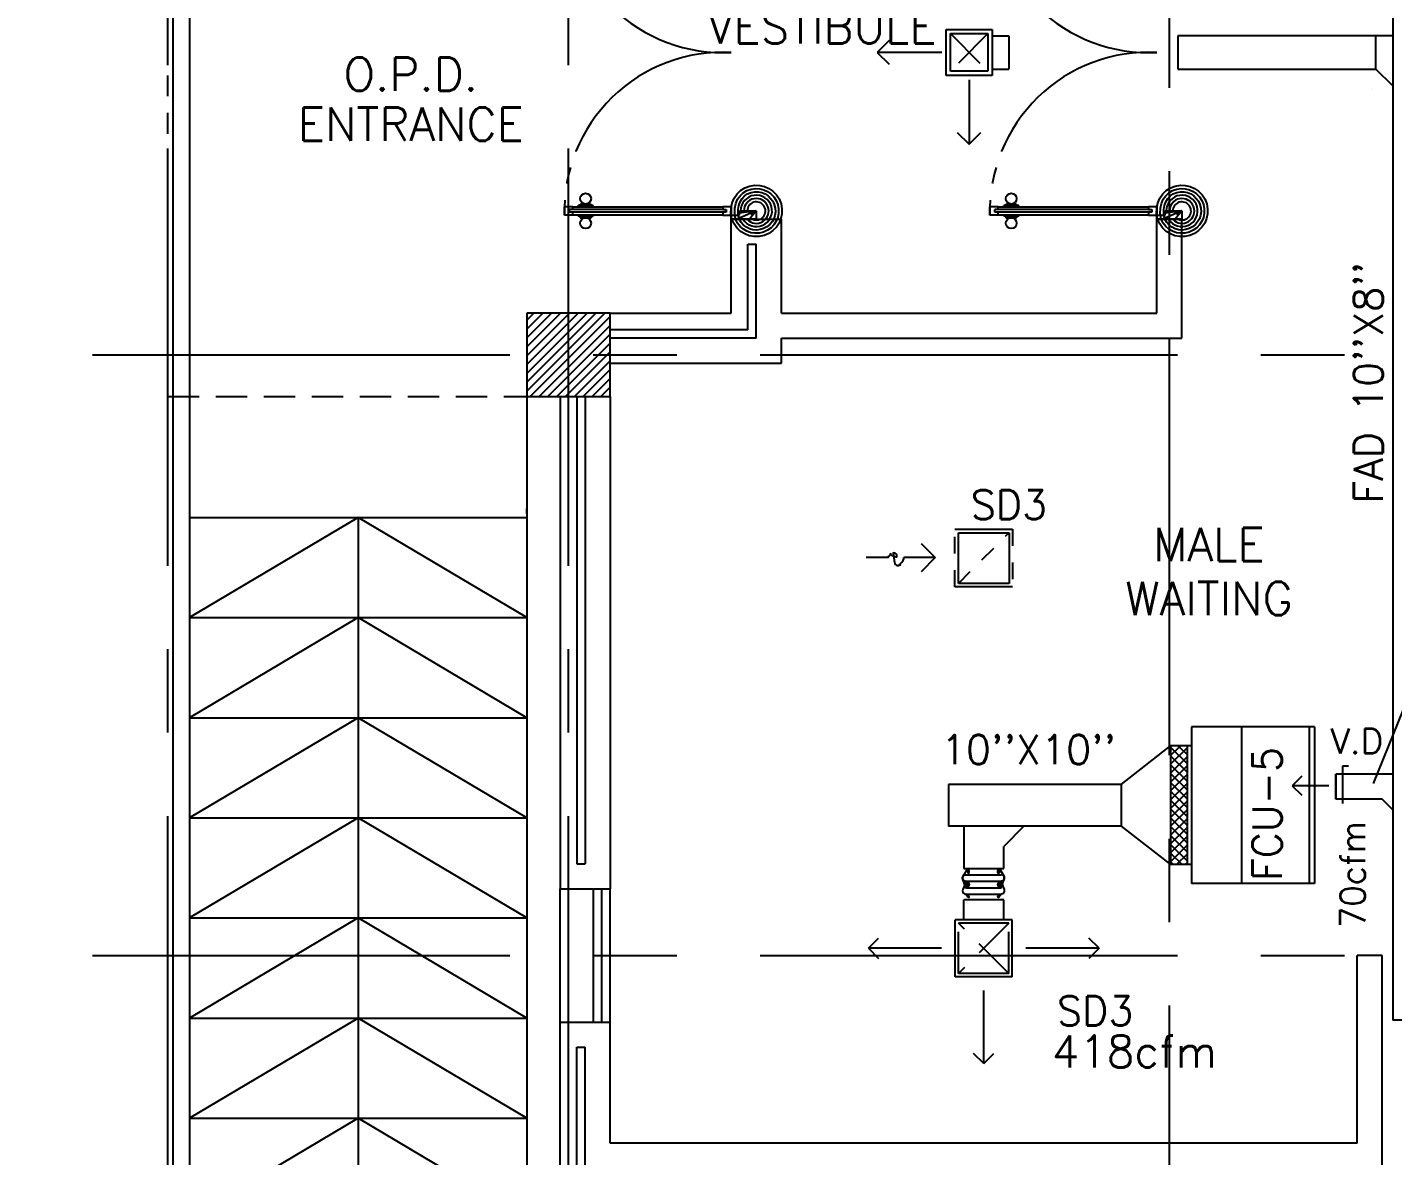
# Model space of a CAD drawing. Extents: x 417866230.2 to 417866327.8, y 43498045.5 to 43498135.4.
# Drawn here: x 417866238.55 to 417866246.73, y 43498072.7 to 43498079.47 of the extents above; entities that cross this region are included whole.
import ezdxf
from ezdxf.enums import TextEntityAlignment as Align

# ---------------------------------------------------------------- set-up
doc = ezdxf.new("R2010")
doc.units = 0
doc.header["$MEASUREMENT"] = 0
for name, pattern in [('CENTERX2', [4, 2.5, -0.5, 0.5, -0.5]), ('HIDDEN', [0.375, 0.25, -0.125]), ('HIDDEN2', [0.1875, 0.125, -0.0625])]:
    doc.linetypes.add(name, pattern=pattern)
doc.layers.get('0').update_dxf_attribs({"linetype": 'CONTINUOUS'})
for name, color, linetype in [('AXES', 11, 'CENTERX2'), ('CANOPY-LN', 9, 'CONTINUOUS'), ('COL', 9, 'CONTINUOUS'), ('DOOR', 9, 'CONTINUOUS'), ('DUCT', 6, 'CONTINUOUS'), ('FCU', 6, 'CONTINUOUS'), ('Handrail', 9, 'CONTINUOUS'), ('HAT', 12, 'CONTINUOUS'), ('INSUL', 9, 'CONTINUOUS'), ('M-AC-FLEX', 3, 'CONTINUOUS'), ('M-EGU.', 2, 'CONTINUOUS'), ('Ramb', 9, 'CONTINUOUS'), ('RM-NAME', 9, 'CONTINUOUS'), ('SCD', 2, 'CONTINUOUS'), ('STR', 9, 'CONTINUOUS'), ('WALL', 4, 'CONTINUOUS'), ('WIN', 9, 'CONTINUOUS')]:
    doc.layers.add(name, color=color, linetype=linetype)
doc.styles.add('ROMANS', font='ROMANS.shx', dxfattribs={"width": 0.6})

# ---------------------------------------------------------------- blocks, each defined once
blk = doc.blocks.new('A$C010A25D0')
at = {"layer": 'DOOR', "color": 0, "linetype": 'ByBlock'}
for p, q in [((95.3, 2038.1), (95.3, 2047.1)), ((95.3, 2047.1), (160.1, 2047.1)), ((160.1, 2038.1), (160.1, 2047.1)), ((1000.3, 2055.9), (1000.3, 2030.9)), ((1000.3, 2055.9), (1150.3, 2055.9)), ((1150.3, 2005.9), (1150.3, 2055.9)), ((0.3, 2030.9), (0.3, 1980.9)), ((0.3, 1980.9), (0.3, 2030.9)), ((50.3, 2030.9), (0.3, 2030.9)), ((50.3, 1980.9), (0.3, 1980.9)), ((30.3, 2013.9), (30.3, 1997.9)), ((50.3, 2013.9), (30.3, 2013.9)), ((50.3, 1997.9), (30.3, 1997.9)), ((50.3, 2030.9), (50.3, 2013.9)), ((50.3, 1997.9), (50.3, 1980.9)), ((82.7, 2030.9), (82.7, 2038.1)), ((172.7, 2038.1), (82.7, 2038.1)), ((82.7, 1980.9), (82.7, 1973.7)), ((172.7, 1973.7), (82.7, 1973.7)), ((95.3, 2038.1), (160.1, 2038.1)), ((95.3, 1973.7), (95.3, 1964.7)), ((95.3, 1973.7), (160.1, 1973.7)), ((95.3, 1964.7), (160.1, 1964.7)), ((160.1, 1973.7), (160.1, 1964.7)), ((172.7, 2030.9), (172.7, 2038.1)), ((172.7, 1980.9), (172.7, 1973.7)), ((950.3, 2013.9), (950.3, 2030.9)), ((950.3, 2030.9), (1000.3, 2030.9)), ((970.3, 2013.9), (950.3, 2013.9)), ((950.3, 1980.9), (950.3, 1997.9)), ((950.3, 1997.9), (970.3, 1997.9)), ((1000.3, 1980.9), (950.3, 1980.9)), ((970.3, 1997.9), (970.3, 2013.9)), ((1000.3, 1980.9), (1000.3, 2030.9)), ((1000.3, 2030.9), (1050.3, 2030.9)), ((1050.3, 2030.9), (1050.3, 2005.9)), ((1050.3, 2005.9), (1150.3, 2005.9)), ((50.3, 130.9), (0.3, 130.9)), ((0.3, 130.9), (0.3, 80.9)), ((0.3, 80.9), (0.3, 130.9)), ((50.3, 113.9), (30.3, 113.9)), ((30.3, 97.9), (30.3, 113.9)), ((50.3, 97.9), (30.3, 97.9)), ((50.3, 113.9), (50.3, 130.9)), ((50.3, 80.9), (50.3, 97.9)), ((172.7, 138.1), (82.7, 138.1)), ((82.7, 130.9), (82.7, 138.1)), ((95.3, 147.1), (160.1, 147.1)), ((95.3, 138.1), (95.3, 147.1)), ((95.3, 138.1), (160.1, 138.1)), ((160.1, 138.1), (160.1, 147.1)), ((172.7, 130.9), (172.7, 138.1)), ((1000.3, 130.9), (950.3, 130.9)), ((950.3, 130.9), (950.3, 113.9)), ((950.3, 113.9), (970.3, 113.9)), ((970.3, 97.9), (950.3, 97.9)), ((950.3, 97.9), (950.3, 80.9)), ((970.3, 113.9), (970.3, 97.9)), ((1000.3, 130.9), (1000.3, 80.9)), ((1050.3, 80.9), (1050.3, 105.9)), ((1050.3, 105.9), (1150.3, 105.9)), ((1150.3, 105.9), (1150.3, 55.9)), ((50.3, 80.9), (0.3, 80.9)), ((82.7, 80.9), (82.7, 73.7)), ((172.7, 73.7), (82.7, 73.7)), ((95.3, 73.7), (160.1, 73.7)), ((95.3, 73.7), (95.3, 64.7)), ((95.3, 64.7), (160.1, 64.7)), ((160.1, 73.7), (160.1, 64.7)), ((172.7, 80.9), (172.7, 73.7)), ((950.3, 80.9), (1000.3, 80.9)), ((1000.3, 55.9), (1000.3, 80.9)), ((1000.3, 80.9), (1050.3, 80.9)), ((1000.3, 55.9), (1150.3, 55.9))]:
    blk.add_line(p, q, dxfattribs=at)
at = {"layer": 'DOOR', "color": 9, "linetype": 'ByBlock'}
for p, q in [((1150.3, 2005.9), (1036.6, 2055.9)), ((1150.3, 2005.9), (1110.2, 2055.9)), ((1150.3, 2005.9), (1050.3, 2019.3)), ((1150.3, 105.9), (1036.6, 55.9)), ((1150.3, 105.9), (1050.3, 92.6)), ((1150.3, 105.9), (1110.2, 55.9))]:
    blk.add_line(p, q, dxfattribs=at)
at = {"layer": 'DOOR', "linetype": 'ByBlock'}
for p, q in [((950.3, 2030.9), (50.3, 2030.9)), ((950.3, 2013.9), (50.3, 2013.9)), ((950.3, 1997.9), (50.3, 1997.9)), ((50.3, 1980.9), (950.3, 1980.9)), ((50.3, 130.9), (950.3, 130.9)), ((950.3, 113.9), (50.3, 113.9)), ((950.3, 97.9), (50.3, 97.9)), ((950.3, 80.9), (50.3, 80.9)), ((1150.3, 55.9), (1000.3, 55.9))]:
    blk.add_line(p, q, dxfattribs=at)
at = {"layer": 'DOOR', "color": 0, "linetype": 'ByBlock'}
for centre in [(127.7, 2079.5), (127.7, 1932.4), (127.7, 179.5), (127.7, 32.4)]:
    blk.add_circle(centre, 32.4, dxfattribs=at)
at = {"layer": 'DOOR', "color": 9, "linetype": 'ByBlock'}
for centre, radius, start, end in [((1150.3, 2005.9), 154.4, 161.10529, 166.28577), ((1150.3, 2005.9), 134.4, 158.15985, 169.28002), ((1150.3, 2005.9), 114.4, 154.08384, 167.37743), ((1150.3, 2005.9), 94.4, 148.01819, 180), ((1150.3, 2005.9), 74.4, 137.77643, 180), ((1150.3, 2005.9), 54.4, 113.20738, 180), ((1150.3, 2005.9), 34.4, 90, 180), ((1150.3, 2005.9), 14.4, 90, 180), ((1150.3, 105.9), 94.4, 180, 211.98181), ((1150.3, 105.9), 74.4, 180, 222.22357), ((1150.3, 105.9), 54.4, 180, 246.79262), ((1150.3, 105.9), 34.4, 180, 270), ((1150.3, 105.9), 14.4, 180, 270), ((1150.3, 105.9), 154.4, 193.71423, 198.89471), ((1150.3, 105.9), 134.4, 190.71998, 201.84015), ((1150.3, 105.9), 114.4, 192.62257, 205.91616)]:
    blk.add_arc(centre, radius, start, end, dxfattribs=at)
at = {"layer": 'DOOR', "linetype": 'HIDDEN', "ltscale": 0.5}
for centre, start, end in [((951.3, 2005.9), 178.49405, 272.95682), ((951.3, 105.9), 87.04318, 181.50595)]:
    blk.add_arc(centre, 951.3, start, end, dxfattribs=at)
at = {"layer": 'WALL'}
blk.add_line((1000.3, 55.9), (1150.3, 55.9), dxfattribs=at)
blk = doc.blocks.new('RM1')
at = {"layer": 'RM-NAME', "style": 'ROMANS'}
for tag, p in [('ROOMNAME1', (0, 323.8)), ('ROOMNAME2', (0, 0))]:
    blk.add_attdef(tag, text='', height=200, dxfattribs=at).set_placement(p, align=Align.MIDDLE)
blk = doc.blocks.new('*X74')
at = {"color": 0}
for p, q in [((24139.2, 25093.8), (24606.4, 25561)), ((24139.2, 25146.8), (24553.4, 25561)), ((24139.2, 25199.9), (24500.3, 25561)), ((24139.2, 25252.9), (24447.3, 25561)), ((24139.2, 25305.9), (24394.3, 25561)), ((24139.2, 25359), (24341.2, 25561)), ((24139.2, 25412), (24288.2, 25561)), ((24139.2, 25465), (24235.2, 25561)), ((24139.2, 25518.1), (24182.1, 25561)), ((24159.4, 25061), (24639.2, 25540.8)), ((24212.5, 25061), (24639.2, 25487.8)), ((24265.5, 25061), (24639.2, 25434.7)), ((24318.5, 25061), (24639.2, 25381.7)), ((24371.6, 25061), (24639.2, 25328.7)), ((24424.6, 25061), (24639.2, 25275.6)), ((24477.6, 25061), (24639.2, 25222.6)), ((24530.7, 25061), (24639.2, 25169.6)), ((24583.7, 25061), (24639.2, 25116.5)), ((24636.7, 25061), (24639.2, 25063.5))]:
    blk.add_line(p, q, dxfattribs=at)
blk = doc.blocks.new('COL50')
at = {"layer": 'COL'}
blk.add_lwpolyline([(-250, 250), (-250, -250), (250, -250), (250, 250)], close=True, dxfattribs=at)
blk = doc.blocks.new('*X118')
at = {"color": 0}
for p, q in [((23911.7, -1650.2), (23966, -1595.9)), ((23911.7, -1597.2), (23912.9, -1595.9)), ((23919, -1695.9), (24019, -1595.9)), ((24022.8, -1695.9), (23922.8, -1595.9)), ((23972, -1695.9), (24072, -1595.9)), ((24075.9, -1695.9), (23975.9, -1595.9)), ((24025.1, -1695.9), (24125.1, -1595.9)), ((24128.9, -1695.9), (24028.9, -1595.9)), ((24078.1, -1695.9), (24178.1, -1595.9)), ((24181.9, -1695.9), (24081.9, -1595.9)), ((24131.1, -1695.9), (24231.1, -1595.9)), ((24235, -1695.9), (24135, -1595.9)), ((24184.2, -1695.9), (24284.2, -1595.9)), ((24288, -1695.9), (24188, -1595.9)), ((24237.2, -1695.9), (24337.2, -1595.9)), ((24341, -1695.9), (24241, -1595.9)), ((24290.2, -1695.9), (24390.2, -1595.9)), ((24394.1, -1695.9), (24294.1, -1595.9)), ((24343.3, -1695.9), (24443.3, -1595.9)), ((24447.1, -1695.9), (24347.1, -1595.9)), ((24396.3, -1695.9), (24496.3, -1595.9)), ((24500.1, -1695.9), (24400.1, -1595.9)), ((24449.3, -1695.9), (24549.3, -1595.9)), ((24553.2, -1695.9), (24453.2, -1595.9)), ((24502.4, -1695.9), (24602.4, -1595.9)), ((24606.2, -1695.9), (24506.2, -1595.9)), ((24555.4, -1695.9), (24623.7, -1627.6)), ((24623.7, -1660.4), (24559.2, -1595.9)), ((24623.7, -1607.4), (24612.3, -1595.9)), ((23969.8, -1695.9), (23911.7, -1637.8)), ((23916.8, -1695.9), (23911.7, -1690.9)), ((24608.4, -1695.9), (24623.7, -1680.7))]:
    blk.add_line(p, q, dxfattribs=at)
blk = doc.blocks.new('15RCD')
at = {"layer": 'M-EGU.', "linetype": 'HIDDEN'}
for p, q in [((-216, -216), (-216, 216)), ((-216, 216), (216, 216)), ((216, 216), (216, -216)), ((-190, -190), (190, 190)), ((216, -216), (-216, -216))]:
    blk.add_line(p, q, dxfattribs=at)
at = {"layer": 'M-EGU.'}
for p, q in [((-469, 110), (-363, 4)), ((-190, -190), (-190, 190)), ((-190, 190), (190, 190)), ((190, 190), (190, -190)), ((-718, 4), (-880, 4)), ((-363, 4), (-598, 4)), ((-363, 4), (-469, -102)), ((190, -190), (-190, -190))]:
    blk.add_line(p, q, dxfattribs=at)
blk.add_lwpolyline([(-718, 4, -0.1324), (-701, 28, -0.15664), (-678, 38, -0.736612), (-659, -10, 0.774232), (-638, -55, 0.203349), (-606, -35, 0.193808), (-598, 4)], format="xyb", dxfattribs=at)

msp = doc.modelspace()

# ---------------------------------------------------------------- linework, layer by layer
at = {"layer": 'AXES'}
for p, q in [((417866239.3969, 43498056.2378), (417866239.3969, 43498134.7153)), ((417866241.7969, 43498056.2378), (417866241.7969, 43498134.7153)), ((417866245.3969, 43498063.1021), (417866245.3969, 43498121.9221)), ((417866230.9454, 43498077.5021), (417866300.0369, 43498077.5021)), ((417866230.9454, 43498073.9021), (417866300.0369, 43498073.9021))]:
    msp.add_line(p, q, dxfattribs=at)
at = {"layer": 'CANOPY-LN', "linetype": 'HIDDEN2'}
msp.add_line((417866239.3969, 43498077.2521), (417866239.3969, 43498084.9521), dxfattribs=at)
at = {"layer": 'CANOPY-LN', "linetype": 'HIDDEN2', "ltscale": 1.5}
msp.add_line((417866239.3969, 43498077.2521), (417866241.5469, 43498077.2521), dxfattribs=at)
at = {"layer": 'DUCT'}
for p, q in [((417866246.7344, 43498079.5598), (417866246.7344, 43498073.5143)), ((417866245.4472, 43498079.4146), (417866245.4472, 43498079.2146)), ((417866246.7344, 43498079.4146), (417866245.4472, 43498079.4146)), ((417866246.6344, 43498079.2146), (417866246.6344, 43498079.4146)), ((417866245.4472, 43498079.2146), (417866246.6344, 43498079.2146)), ((417866246.7344, 43498079.1146), (417866246.6344, 43498079.2146)), ((417866246.6163, 43498079.0913), (417866246.6163, 43498079.0913)), ((417866245.1081, 43498074.9279), (417866245.4041, 43498075.1589)), ((417866246.393, 43498074.8396), (417866246.393, 43498074.9896)), ((417866246.733, 43498074.9896), (417866246.393, 43498074.9896)), ((417866246.3964, 43498074.8396), (417866246.3964, 43498074.9896)), ((417866246.4353, 43498075.0393), (417866246.4693, 43498075.0393)), ((417866246.4353, 43498074.813), (417866246.4353, 43498075.0393)), ((417866244.0736, 43498074.9279), (417866244.0736, 43498074.6779)), ((417866245.1081, 43498074.9279), (417866244.0736, 43498074.9279)), ((417866245.1081, 43498074.9279), (417866245.1081, 43498074.6779)), ((417866246.6712, 43498074.8396), (417866246.393, 43498074.8396)), ((417866246.733, 43498074.7777), (417866246.6712, 43498074.8396)), ((417866245.1081, 43498074.6779), (417866244.0736, 43498074.6779)), ((417866244.1643, 43498074.6762), (417866244.1643, 43498074.4233)), ((417866244.5243, 43498074.6762), (417866244.4043, 43498074.5562)), ((417866245.1081, 43498074.6779), (417866245.4041, 43498074.4469)), ((417866244.4043, 43498074.4233), (417866244.4043, 43498074.5562)), ((417866244.1643, 43498074.4233), (417866244.4043, 43498074.4233)), ((417866244.1643, 43498074.1155), (417866244.1643, 43498074.2355)), ((417866244.4043, 43498074.2355), (417866244.1643, 43498074.2355)), ((417866244.4043, 43498074.1155), (417866244.4043, 43498074.2355)), ((417866246.9844, 43498073.5143), (417866246.7344, 43498073.5143))]:
    msp.add_line(p, q, dxfattribs=at)
at = {"layer": 'FCU', "color": 6}
for p, q in [((417866245.5291, 43498075.2729), (417866245.5291, 43498074.3329)), ((417866246.2661, 43498075.2729), (417866245.5291, 43498075.2729)), ((417866245.8291, 43498075.2729), (417866245.8291, 43498074.3329)), ((417866246.2661, 43498075.2729), (417866246.2661, 43498074.3329)), ((417866246.2661, 43498074.3329), (417866245.5291, 43498074.3329))]:
    msp.add_line(p, q, dxfattribs=at)
at = {"layer": 'FCU', "color": 3}
for p, q in [((417866246.2341, 43498075.2729), (417866246.2341, 43498074.3329)), ((417866245.4041, 43498075.1589), (417866245.4041, 43498074.4469)), ((417866245.5291, 43498075.1589), (417866245.4041, 43498075.1589)), ((417866245.5041, 43498075.1589), (417866245.5041, 43498074.4469)), ((417866245.5291, 43498074.4469), (417866245.4041, 43498074.4469))]:
    msp.add_line(p, q, dxfattribs=at)
at = {"layer": 'Handrail'}
for p, q in [((417866239.426, 43498083.9232), (417866239.426, 43498078.9271)), ((417866239.526, 43498083.9232), (417866239.526, 43498078.9271)), ((417866239.426, 43498078.9271), (417866239.426, 43498068.7271)), ((417866239.526, 43498078.9271), (417866239.526, 43498068.7271)), ((417866241.5469, 43498077.2521), (417866241.5469, 43498068.7271))]:
    msp.add_line(p, q, dxfattribs=at)
at = {"layer": 'INSUL'}
for p, q in [((417866242.8719, 43498078.1646), (417866242.9219, 43498078.1646)), ((417866242.8719, 43498077.6521), (417866242.8719, 43498078.1646)), ((417866242.9219, 43498077.6021), (417866242.9219, 43498078.1646)), ((417866242.8719, 43498077.6521), (417866242.0469, 43498077.6521)), ((417866242.9219, 43498077.6021), (417866242.0469, 43498077.6021)), ((417866241.8469, 43498077.2521), (417866241.8469, 43498074.4521)), ((417866241.8969, 43498077.2521), (417866241.8969, 43498074.4521)), ((417866241.8469, 43498074.4521), (417866241.8969, 43498074.4521)), ((417866241.8469, 43498070.5521), (417866241.8469, 43498073.3521)), ((417866241.8469, 43498073.3521), (417866241.8969, 43498073.3521)), ((417866241.8969, 43498070.5521), (417866241.8969, 43498073.3521))]:
    msp.add_line(p, q, dxfattribs=at)
at = {"layer": 'M-AC-FLEX', "color": 11}
for p, q in [((417866244.1772, 43498074.3862), (417866244.3882, 43498074.3862)), ((417866244.1772, 43498074.3472), (417866244.3882, 43498074.3472)), ((417866244.1772, 43498074.3082), (417866244.3882, 43498074.3082)), ((417866244.1772, 43498074.2692), (417866244.3882, 43498074.2692))]:
    msp.add_line(p, q, dxfattribs=at)
at = {"layer": 'M-AC-FLEX'}
for points in [[(417866244.1855, 43498074.4233, -0.799204), (417866244.1772, 43498074.3862, 1), (417866244.1772, 43498074.3472)], [(417866244.3798, 43498074.4233, 0.799204), (417866244.3882, 43498074.3862, -1), (417866244.3882, 43498074.3472)], [(417866244.1772, 43498074.3082, 1), (417866244.1772, 43498074.3472, -1), (417866244.1772, 43498074.3862)], [(417866244.1772, 43498074.3472, -1), (417866244.1772, 43498074.3082, 1), (417866244.1772, 43498074.2692, -0.679868), (417866244.1905, 43498074.2355, -0.679868)], [(417866244.3882, 43498074.3082, -1), (417866244.3882, 43498074.3472, 1), (417866244.3882, 43498074.3862)], [(417866244.3882, 43498074.3472, 1), (417866244.3882, 43498074.3082, -1), (417866244.3882, 43498074.2692, 0.679868), (417866244.3748, 43498074.2355, 0.679868)]]:
    msp.add_lwpolyline(points, format="xyb", dxfattribs=at)
at = {"layer": 'M-EGU.'}
for p, q in [((417866244.0593, 43498079.4521), (417866244.3343, 43498079.4521)), ((417866244.0593, 43498079.1771), (417866244.0593, 43498079.4521)), ((417866244.3343, 43498079.4521), (417866244.3343, 43498079.1771)), ((417866244.3343, 43498079.4146), (417866244.4343, 43498079.4146)), ((417866244.4343, 43498079.4146), (417866244.4343, 43498079.2146)), ((417866243.7175, 43498079.3853), (417866243.6468, 43498079.3146)), ((417866243.6468, 43498079.3146), (417866243.7175, 43498079.2439)), ((417866244.033, 43498079.3146), (417866243.6468, 43498079.3146)), ((417866244.3343, 43498079.1771), (417866244.0593, 43498079.1771)), ((417866244.1968, 43498079.1508), (417866244.1968, 43498078.7646)), ((417866244.3343, 43498079.2146), (417866244.4343, 43498079.2146)), ((417866244.1261, 43498078.8353), (417866244.1968, 43498078.7646)), ((417866244.1968, 43498078.7646), (417866244.2675, 43498078.8353)), ((417866244.4547, 43498074.1155), (417866244.1139, 43498074.1155)), ((417866244.1139, 43498073.7747), (417866244.1139, 43498074.1155)), ((417866244.4547, 43498073.7747), (417866244.4547, 43498074.1155)), ((417866243.5931, 43498073.9451), (417866243.6542, 43498074.0062)), ((417866244.9755, 43498073.9451), (417866244.9144, 43498074.0062)), ((417866244.0319, 43498073.9451), (417866243.5931, 43498073.9451)), ((417866243.5931, 43498073.9451), (417866243.6542, 43498073.884)), ((417866244.9755, 43498073.9451), (417866244.5367, 43498073.9451)), ((417866244.9755, 43498073.9451), (417866244.9144, 43498073.884)), ((417866244.4547, 43498073.7747), (417866244.1139, 43498073.7747)), ((417866244.2843, 43498073.2539), (417866244.2843, 43498073.6927)), ((417866244.2843, 43498073.2539), (417866244.2232, 43498073.315)), ((417866244.2843, 43498073.2539), (417866244.3454, 43498073.315))]:
    msp.add_line(p, q, dxfattribs=at)
at = {"layer": 'M-EGU.', "linetype": 'HIDDEN'}
for p, q in [((417866244.0843, 43498079.4271), (417866244.3093, 43498079.4271)), ((417866244.0843, 43498079.2021), (417866244.0843, 43498079.4271)), ((417866244.0843, 43498079.4271), (417866244.3093, 43498079.2021)), ((417866244.3093, 43498079.4271), (417866244.0843, 43498079.2021)), ((417866244.3093, 43498079.4271), (417866244.3093, 43498079.2021)), ((417866244.3093, 43498079.2021), (417866244.0843, 43498079.2021)), ((417866244.4347, 43498074.0955), (417866244.1339, 43498074.0955)), ((417866244.1339, 43498073.7947), (417866244.1339, 43498074.0955)), ((417866244.4347, 43498074.0955), (417866244.1339, 43498073.7947)), ((417866244.4347, 43498073.7947), (417866244.1339, 43498074.0955)), ((417866244.4347, 43498073.7947), (417866244.4347, 43498074.0955)), ((417866244.4347, 43498073.7947), (417866244.1339, 43498073.7947))]:
    msp.add_line(p, q, dxfattribs=at)
at = {"layer": 'M-EGU.', "color": 6}
for p, q in [((417866246.1897, 43498074.9763), (417866246.1331, 43498074.9197)), ((417866246.1331, 43498074.9197), (417866246.1897, 43498074.8632)), ((417866246.3509, 43498074.9197), (417866246.1331, 43498074.9197))]:
    msp.add_line(p, q, dxfattribs=at)
at = {"layer": 'Ramb'}
for p, q in [((417866239.5269, 43498076.5271), (417866241.5469, 43498076.5271)), ((417866240.5369, 43498076.5271), (417866239.5269, 43498075.9271)), ((417866240.5369, 43498076.5271), (417866240.5369, 43498068.7271)), ((417866241.5469, 43498075.9271), (417866240.5369, 43498076.5271)), ((417866239.5269, 43498075.9271), (417866241.5469, 43498075.9271)), ((417866240.5369, 43498075.9271), (417866239.5269, 43498075.3271)), ((417866241.5469, 43498075.3271), (417866240.5369, 43498075.9271)), ((417866239.5269, 43498075.3271), (417866241.5469, 43498075.3271)), ((417866240.5369, 43498075.3271), (417866239.5269, 43498074.7271)), ((417866241.5469, 43498074.7271), (417866240.5369, 43498075.3271)), ((417866239.5269, 43498074.7271), (417866241.5469, 43498074.7271)), ((417866240.5369, 43498074.7271), (417866239.5269, 43498074.1271)), ((417866241.5469, 43498074.1271), (417866240.5369, 43498074.7271)), ((417866239.5269, 43498074.1271), (417866241.5469, 43498074.1271)), ((417866240.5369, 43498074.1271), (417866239.5269, 43498073.5271)), ((417866241.5469, 43498073.5271), (417866240.5369, 43498074.1271)), ((417866239.5269, 43498073.5271), (417866241.5469, 43498073.5271)), ((417866240.5369, 43498073.5271), (417866239.5269, 43498072.9271)), ((417866241.5469, 43498072.9271), (417866240.5369, 43498073.5271)), ((417866239.5269, 43498072.9271), (417866241.5469, 43498072.9271)), ((417866240.5369, 43498072.9271), (417866239.5269, 43498072.3271)), ((417866241.5469, 43498072.3271), (417866240.5369, 43498072.9271))]:
    msp.add_line(p, q, dxfattribs=at)
at = {"layer": 'SCD', "color": 4}
msp.add_line((417866246.6185, 43498074.9334), (417866246.83, 43498075.4499), dxfattribs=at)
at = {"layer": 'STR'}
msp.add_line((417866241.5469, 43498076.5521), (417866241.5469, 43498076.5821), dxfattribs=at)
at = {"layer": 'WALL'}
for p, q in [((417866242.7719, 43498077.7521), (417866242.7719, 43498078.3146)), ((417866242.7719, 43498078.3146), (417866243.0719, 43498078.3146)), ((417866243.0719, 43498077.7521), (417866243.0719, 43498078.3146)), ((417866245.3219, 43498078.3146), (417866245.4719, 43498078.3146)), ((417866245.3219, 43498077.7521), (417866245.3219, 43498078.3146)), ((417866245.4719, 43498077.6021), (417866245.4719, 43498078.3146)), ((417866242.0469, 43498077.7521), (417866242.7719, 43498077.7521)), ((417866243.0719, 43498077.7521), (417866245.3219, 43498077.7521)), ((417866243.0719, 43498077.6021), (417866245.4719, 43498077.6021)), ((417866243.0719, 43498077.4521), (417866243.0719, 43498077.6021)), ((417866242.0469, 43498077.4521), (417866243.0719, 43498077.4521)), ((417866241.7469, 43498077.2521), (417866241.7469, 43498074.3021)), ((417866242.0469, 43498077.2521), (417866242.0469, 43498074.3021)), ((417866241.7469, 43498074.3021), (417866242.0469, 43498074.3021)), ((417866246.6719, 43498073.9021), (417866246.5219, 43498073.9021)), ((417866246.5219, 43498072.7771), (417866246.5219, 43498073.9021)), ((417866246.6719, 43498072.6271), (417866246.6719, 43498073.9021)), ((417866241.7469, 43498070.5521), (417866241.7469, 43498073.5021)), ((417866241.7469, 43498073.5021), (417866242.0469, 43498073.5021)), ((417866242.0469, 43498072.7771), (417866242.0469, 43498073.5021)), ((417866246.5219, 43498072.7771), (417866242.0469, 43498072.7771))]:
    msp.add_line(p, q, dxfattribs=at)
at = {"layer": 'WIN'}
for p, q in [((417866241.7469, 43498073.5021), (417866241.7469, 43498074.3021)), ((417866241.9469, 43498073.5021), (417866241.9469, 43498074.3021)), ((417866241.9969, 43498073.5021), (417866241.9969, 43498074.3021)), ((417866242.0469, 43498073.5021), (417866242.0469, 43498074.3021))]:
    msp.add_line(p, q, dxfattribs=at)

# ---------------------------------------------------------------- block references
at = {"layer": 'COL', "xscale": 0.001000000047497451, "yscale": 0.0009999999892897904, "zscale": 0.001}
msp.add_blockref('COL50', (417866241.7969, 43498077.5021), dxfattribs=at)
at = {"layer": 'DOOR', "xscale": 0.001000000047497451, "yscale": 0.0009999999892897904, "zscale": 0.001}
for p in [(417866241.7715, 43498078.2587), (417866244.3215, 43498078.2587)]:
    msp.add_blockref('A$C010A25D0', p, dxfattribs=at)
at = {"layer": 'FCU', "color": 11, "xscale": 0.001, "yscale": 0.001, "zscale": 0.001, "rotation": 270}
msp.add_blockref('*X118', (417866247.1001, 43498099.0706), dxfattribs=at)
at = {"layer": 'HAT', "xscale": 0.001000000047497451, "yscale": 0.0009999999892897904, "zscale": 0.001}
msp.add_blockref('*X74', (417866217.4076, 43498052.1911), dxfattribs=at)
at = {"layer": 'HAT'}
ref = msp.add_blockref('RM1', (417866245.6338, 43498076.0417), dxfattribs=dict(at, xscale=0.001000000047497451, yscale=0.0009999999892897904, zscale=0.001))
ref.add_attrib('ROOMNAME2', 'WAITING', dxfattribs={"layer": 'RM-NAME', "height": 0.2, "style": 'ROMANS'}).set_placement((417866245.6338, 43498076.0417), align=Align.MIDDLE)
ref.add_attrib('ROOMNAME1', 'MALE', dxfattribs={"layer": 'RM-NAME', "height": 0.2, "style": 'ROMANS'}).set_placement((417866245.6338, 43498076.3655), align=Align.MIDDLE)
at = {"layer": 'M-EGU.', "xscale": 0.000800000011920929, "yscale": 0.0007999999970197678, "zscale": 0.0008}
msp.add_blockref('15RCD', (417866244.2843, 43498076.2841), dxfattribs=at)
at = {"layer": 'WALL'}
ref = msp.add_blockref('RM1', (417866243.3161, 43498079.4689), dxfattribs=dict(at, xscale=0.001000000047497451, yscale=0.0009999999892897904, zscale=0.001))
ref.add_attrib('ROOMNAME2', 'VESTIBULE', dxfattribs={"layer": 'RM-NAME', "height": 0.2, "style": 'ROMANS'}).set_placement((417866243.3161, 43498079.4689), align=Align.MIDDLE)

# ---------------------------------------------------------------- texts
at = {"layer": 'RM-NAME', "style": 'ROMANS'}
for s, p in [('O.P.D.', (417866240.8519, 43498079.1847)), ('ENTRANCE', (417866240.8519, 43498078.8847))]:
    msp.add_text(s, height=0.2, dxfattribs=at).set_placement(p, align=Align.MIDDLE)
at = {"layer": 'SCD', "style": 'ROMANS'}
for s, height, p in [("FAD 10''X8''", 0.175, (417866246.6759, 43498076.612)), ('FCU-5', 0.175, (417866246.0693, 43498074.3494)), ('70cfm', 0.15, (417866246.5701, 43498074.066))]:
    msp.add_text(s, height=height, rotation=90, dxfattribs=at).set_placement(p)
for s, height, p in [('SD3', 0.175, (417866244.2064, 43498076.5164)), ("10''X10''", 0.175, (417866244.0278, 43498075.0486)), ('V.D', 0.15, (417866246.3621, 43498075.1123)), ('SD3', 0.175, (417866244.7233, 43498073.4828)), ('418cfm', 0.1925, (417866244.692, 43498073.2309))]:
    msp.add_text(s, height=height, dxfattribs=at).set_placement(p)

doc.saveas('drawing.dxf')
